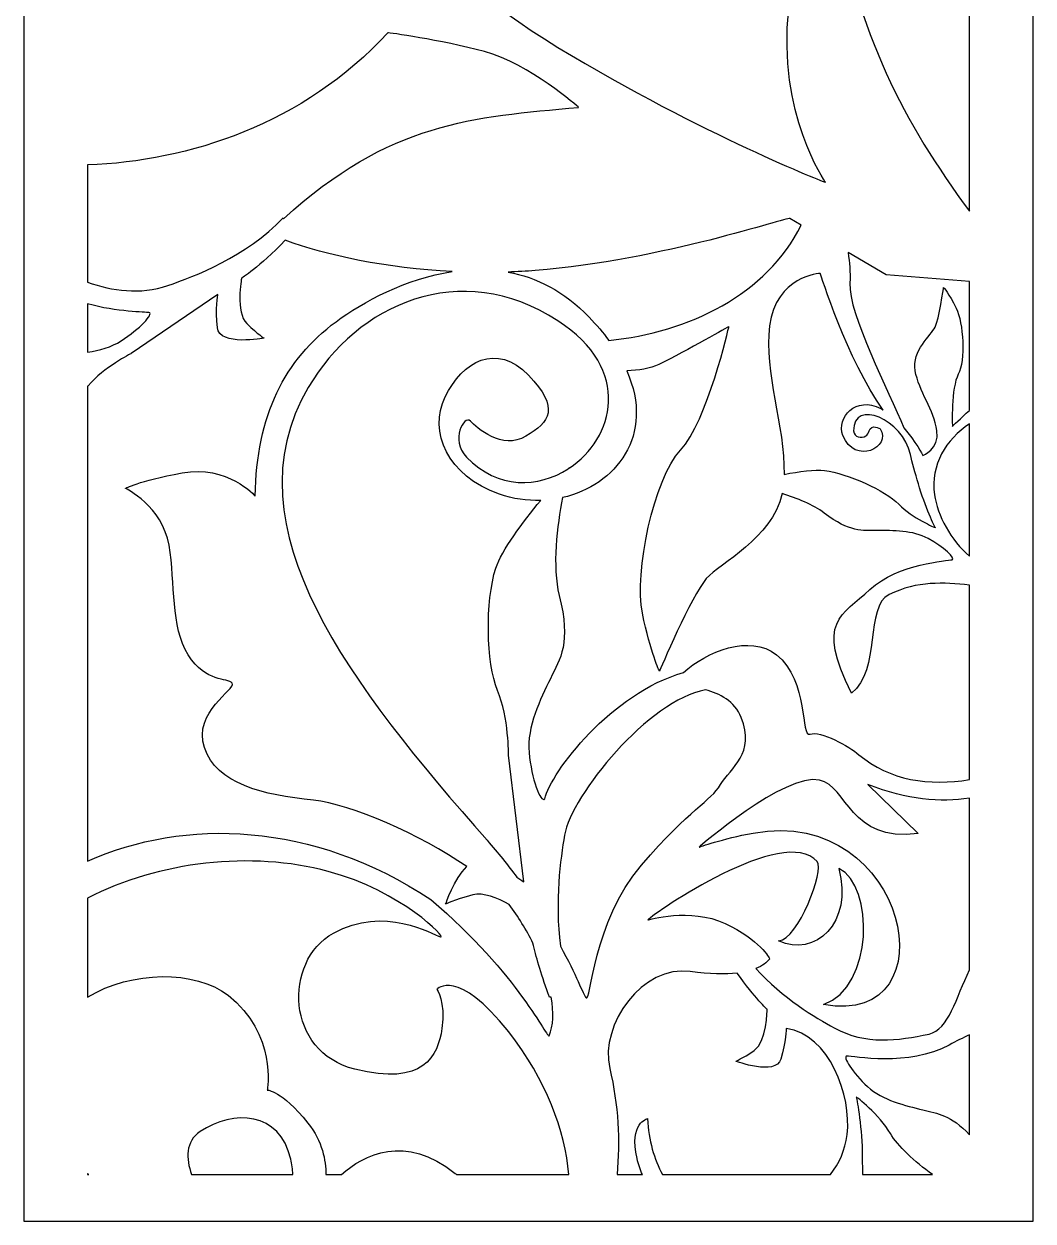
# Model space of a CAD drawing. Header units: centimetres. Extents: x -27 to -21.6, y -9 to 9.
# Drawn here: x -27 to -21.63, y -9 to -2.63 of the extents above; entities that cross this region are included whole.
import ezdxf

# ---------------------------------------------------------------- set-up
doc = ezdxf.new("R2010")
doc.units = ezdxf.units.CM
doc.header["$MEASUREMENT"] = 0
doc.layers.add('layer 1', color=7, linetype='Continuous')

msp = doc.modelspace()

# ---------------------------------------------------------------- linework, layer by layer
at = {"layer": 'layer 1', "color": 250}
for points, knots in [([(-26.99914, 9.00077), (-26.99914, 9.00077), (-21.63093, 9.00077), (-21.63093, 9.00077), (-21.63093, 9.00077), (-21.63093, 9.00077), (-21.63093, -9.00021), (-21.63093, -9.00021), (-21.63093, -9.00021), (-21.63093, -9.00021), (-26.99914, -9.00021), (-26.99914, -9.00021), (-26.99914, -9.00021), (-26.99914, -9.00021), (-26.99914, 9.00077), (-26.99914, 9.00077)], [0, 0, 0, 0, 0.2, 0.2, 0.2, 0.2, 0.4, 0.4, 0.4, 0.4, 0.6, 0.6, 0.6, 0.6, 1, 1, 1, 1]), ([(-21.9693, 0.52583), (-21.9693, 0.52583), (-21.9693, -0.89226), (-21.9693, -0.89226), (-21.9693, -0.89226), (-22.12543, -1.18133), (-22.35831, -1.33852), (-22.58241, -1.40549), (-22.58241, -1.40549), (-23.12233, -1.56679), (-23.74685, -1.17546), (-23.7431, -0.71056), (-23.7431, -0.71056), (-23.7406, -0.39948), (-23.45438, -0.3293), (-23.21609, -0.42569), (-23.21609, -0.42569), (-22.9778, -0.52208), (-23.17971, -0.93587), (-23.17971, -0.93587), (-23.17971, -0.93587), (-22.55781, -0.92422), (-22.11181, -0.23757), (-22.3338, 0.23673), (-22.3338, 0.23673), (-22.5558, 0.71104), (-23.3244, 0.68906), (-23.5778, 0.389), (-23.5778, 0.389), (-23.8312, 0.08893), (-23.69148, -0.25146), (-23.69148, -0.25146), (-23.69148, -0.25146), (-23.69148, -0.25146), (-23.77903, -0.26507), (-23.89979, -0.50782), (-23.89979, -0.50782), (-24.02054, -0.75058), (-23.89965, -0.9698), (-23.89965, -0.9698), (-23.89965, -0.9698), (-23.89965, -0.9698), (-24.359, -0.52851), (-24.74842, -1.00581), (-24.74842, -1.00581), (-25.13781, -1.4831), (-24.98, -1.9908), (-24.61817, -2.23263), (-24.61817, -2.23263), (-24.25635, -2.47448), (-23.76037, -2.28029), (-23.76037, -2.28029), (-23.76037, -2.28029), (-23.76037, -2.28029), (-24.14247, -2.0096), (-24.09276, -1.57811), (-24.09276, -1.57811), (-24.04306, -1.14662), (-23.88036, -1.15566), (-23.88036, -1.15566), (-23.88036, -1.15566), (-23.48631, -1.70984), (-22.51456, -1.88249), (-21.9693, -1.24001), (-21.9693, -1.24001), (-21.9693, -1.24001), (-21.9693, -3.62819), (-21.9693, -3.62819), (-21.9693, -3.62819), (-22.32183, -3.15017), (-22.55488, -2.71034), (-22.69501, -1.94452), (-22.69501, -1.94452), (-22.69501, -1.94452), (-22.86689, -1.99469), (-22.92992, -2.55152), (-22.92992, -2.55152), (-22.99296, -3.10835), (-22.73565, -3.47449), (-22.73565, -3.47449), (-22.73565, -3.47449), (-22.73565, -3.47449), (-23.37484, -3.23048), (-24.15866, -2.75692), (-24.15866, -2.75692), (-24.94246, -2.28335), (-25.24472, -1.72702), (-25.37893, -1.43061), (-25.37893, -1.43061), (-25.49482, -1.1747), (-25.5051, -0.78798), (-25.35835, -0.38415), (-25.35835, -0.38415), (-25.3487, -0.36448), (-25.34082, -0.34416), (-25.33504, -0.32309), (-25.33504, -0.32309), (-25.31747, -0.27934), (-25.29803, -0.23547), (-25.27668, -0.19159), (-25.27668, -0.19159), (-25.04761, 0.27912), (-24.88738, 0.16463), (-24.88738, 0.16463), (-24.88738, 0.16463), (-24.88738, 0.16463), (-24.92613, 0.07789), (-24.86462, -0.08668), (-24.86462, -0.08668), (-24.80311, -0.25123), (-24.67231, -0.42521), (-24.26597, -0.23107), (-24.26597, -0.23107), (-23.85962, -0.03693), (-23.96467, 0.53013), (-24.31987, 0.64433), (-24.31987, 0.64433), (-24.67506, 0.75853), (-24.93623, 0.51187), (-24.98114, 0.48658), (-24.98114, 0.48658), (-25.02604, 0.46128), (-24.80316, 0.82122), (-24.37158, 1.03617), (-24.37158, 1.03617), (-23.72994, 1.35576), (-22.80908, 1.32055), (-22.27453, 0.89133), (-22.27453, 0.89133), (-22.15194, 0.79289), (-22.0485, 0.66856), (-21.9693, 0.52583)], [0, 0, 0, 0, 0.0294118, 0.0294118, 0.0294118, 0.0294118, 0.0588235, 0.0588235, 0.0588235, 0.0588235, 0.0882353, 0.0882353, 0.0882353, 0.0882353, 0.1176471, 0.1176471, 0.1176471, 0.1176471, 0.1470588, 0.1470588, 0.1470588, 0.1470588, 0.1764706, 0.1764706, 0.1764706, 0.1764706, 0.2058824, 0.2058824, 0.2058824, 0.2058824, 0.2352941, 0.2352941, 0.2352941, 0.2352941, 0.2647059, 0.2647059, 0.2647059, 0.2647059, 0.2941176, 0.2941176, 0.2941176, 0.2941176, 0.3235294, 0.3235294, 0.3235294, 0.3235294, 0.3529412, 0.3529412, 0.3529412, 0.3529412, 0.3823529, 0.3823529, 0.3823529, 0.3823529, 0.4117647, 0.4117647, 0.4117647, 0.4117647, 0.4411765, 0.4411765, 0.4411765, 0.4411765, 0.4705882, 0.4705882, 0.4705882, 0.4705882, 0.5, 0.5, 0.5, 0.5, 0.5294118, 0.5294118, 0.5294118, 0.5294118, 0.5588235, 0.5588235, 0.5588235, 0.5588235, 0.5882353, 0.5882353, 0.5882353, 0.5882353, 0.6176471, 0.6176471, 0.6176471, 0.6176471, 0.6470588, 0.6470588, 0.6470588, 0.6470588, 0.6764706, 0.6764706, 0.6764706, 0.6764706, 0.7058824, 0.7058824, 0.7058824, 0.7058824, 0.7352941, 0.7352941, 0.7352941, 0.7352941, 0.7647059, 0.7647059, 0.7647059, 0.7647059, 0.7941176, 0.7941176, 0.7941176, 0.7941176, 0.8235294, 0.8235294, 0.8235294, 0.8235294, 0.8529412, 0.8529412, 0.8529412, 0.8529412, 0.8823529, 0.8823529, 0.8823529, 0.8823529, 0.9117647, 0.9117647, 0.9117647, 0.9117647, 0.9411765, 0.9411765, 0.9411765, 0.9411765, 1, 1, 1, 1]), ([(-26.66076, -4.00613), (-26.66076, -4.00613), (-26.66076, -3.38247), (-26.66076, -3.38247), (-26.66076, -3.38247), (-26.12196, -3.36266), (-25.5133, -3.16764), (-25.06283, -2.67902), (-25.06283, -2.67902), (-25.06283, -2.67902), (-24.78359, -2.71601), (-24.54833, -2.77918), (-24.54833, -2.77918), (-24.31307, -2.84235), (-24.04843, -3.07642), (-24.04843, -3.07642), (-24.04843, -3.07642), (-24.61254, -3.12659), (-25.05442, -3.15445), (-25.61825, -3.66845), (-25.61825, -3.66845), (-25.61825, -3.66845), (-25.62102, -3.66375), (-25.62102, -3.66375), (-25.62102, -3.66375), (-25.81297, -3.86981), (-26.0959, -3.97712), (-26.2328, -4.02335), (-26.2328, -4.02335), (-26.38534, -4.07484), (-26.52659, -4.05147), (-26.66076, -4.00613)], [0, 0, 0, 0, 0.1111111, 0.1111111, 0.1111111, 0.1111111, 0.2222222, 0.2222222, 0.2222222, 0.2222222, 0.3333333, 0.3333333, 0.3333333, 0.3333333, 0.4444444, 0.4444444, 0.4444444, 0.4444444, 0.5555556, 0.5555556, 0.5555556, 0.5555556, 0.6666667, 0.6666667, 0.6666667, 0.6666667, 0.7777778, 0.7777778, 0.7777778, 0.7777778, 1, 1, 1, 1]), ([(-23.88782, -4.3154), (-23.91762, -4.27493), (-23.95229, -4.23375), (-23.99247, -4.19194), (-23.99247, -4.19194), (-24.12616, -4.05284), (-24.27416, -3.98008), (-24.42363, -3.95206), (-24.42363, -3.95206), (-24.37543, -3.95042), (-24.32717, -3.94775), (-24.27905, -3.94388), (-24.27905, -3.94388), (-23.59436, -3.88886), (-22.9404, -3.65849), (-22.92471, -3.66764), (-22.92471, -3.66764), (-22.92471, -3.66764), (-22.86451, -3.70277), (-22.86451, -3.70277), (-22.86451, -3.70277), (-23.04553, -4.06992), (-23.46325, -4.27443), (-23.88782, -4.3154)], [0, 0, 0, 0, 0.1428571, 0.1428571, 0.1428571, 0.1428571, 0.2857143, 0.2857143, 0.2857143, 0.2857143, 0.4285714, 0.4285714, 0.4285714, 0.4285714, 0.5714286, 0.5714286, 0.5714286, 0.5714286, 0.7142857, 0.7142857, 0.7142857, 0.7142857, 1, 1, 1, 1]), ([(-26.66076, -7.08631), (-26.66076, -7.08631), (-26.66076, -4.55945), (-26.66076, -4.55945), (-26.66076, -4.55945), (-26.66076, -4.55945), (-26.65828, -4.55663), (-26.65828, -4.55663), (-26.65828, -4.55663), (-26.57511, -4.45977), (-26.42906, -4.38562), (-26.42906, -4.38562), (-26.42906, -4.38562), (-26.42906, -4.38562), (-25.96802, -4.07227), (-25.96802, -4.07227), (-25.96802, -4.07227), (-25.96802, -4.07227), (-25.98072, -4.14721), (-25.9702, -4.24801), (-25.9702, -4.24801), (-25.95969, -4.34882), (-25.7218, -4.30346), (-25.7218, -4.30346), (-25.7218, -4.30346), (-25.7218, -4.30346), (-25.75233, -4.2848), (-25.8134, -4.22603), (-25.8134, -4.22603), (-25.87445, -4.16724), (-25.84171, -3.9853), (-25.84171, -3.9853), (-25.84171, -3.9853), (-25.84171, -3.9853), (-25.74947, -3.92814), (-25.60901, -3.78333), (-25.60901, -3.78333), (-25.39185, -3.86438), (-25.06908, -3.93128), (-24.72053, -3.94924), (-24.72053, -3.94924), (-24.96762, -3.98645), (-25.19452, -4.11066), (-25.33889, -4.21651), (-25.33889, -4.21651), (-25.61047, -4.41562), (-25.76374, -4.71677), (-25.76852, -5.1438), (-25.76852, -5.1438), (-25.76852, -5.1438), (-25.9189, -4.97546), (-26.15732, -5.02012), (-26.15732, -5.02012), (-26.39574, -5.06479), (-26.45876, -5.10277), (-26.45876, -5.10277), (-26.45876, -5.10277), (-26.45876, -5.10277), (-26.26245, -5.19869), (-26.2271, -5.40556), (-26.2271, -5.40556), (-26.19175, -5.61243), (-26.22101, -5.83611), (-26.12521, -5.98837), (-26.12521, -5.98837), (-26.0294, -6.14065), (-25.91535, -6.10669), (-25.8918, -6.13946), (-25.8918, -6.13946), (-25.86825, -6.17224), (-26.10192, -6.28981), (-26.03885, -6.4818), (-26.03885, -6.4818), (-25.9758, -6.6738), (-25.72955, -6.73411), (-25.45836, -6.7617), (-25.45836, -6.7617), (-25.2595, -6.78193), (-24.89094, -6.94505), (-24.64247, -7.11489), (-24.64247, -7.11489), (-24.7111, -7.17952), (-24.75582, -7.31439), (-24.75582, -7.31439), (-24.75582, -7.31439), (-24.75582, -7.31439), (-24.71581, -7.29364), (-24.61107, -7.26515), (-24.61107, -7.26515), (-24.55668, -7.25037), (-24.47938, -7.28226), (-24.41761, -7.31634), (-24.41761, -7.31634), (-24.36939, -7.38062), (-24.32661, -7.45087), (-24.29132, -7.52221), (-24.29132, -7.52221), (-24.27554, -7.58958), (-24.25016, -7.68), (-24.20962, -7.79092), (-24.20962, -7.79092), (-24.20738, -7.79706), (-24.20511, -7.80308), (-24.20282, -7.80906), (-24.20282, -7.80906), (-24.20282, -7.80906), (-24.19379, -7.80898), (-24.19379, -7.80898), (-24.19379, -7.80898), (-24.18032, -7.88966), (-24.18269, -7.96164), (-24.20493, -8.01547), (-24.20493, -8.01547), (-24.21351, -8.03622), (-24.36499, -7.68934), (-24.83423, -7.29033), (-24.83423, -7.29033), (-25.46274, -6.87317), (-26.14697, -6.85433), (-26.66076, -7.08631)], [0, 0, 0, 0, 0.0322581, 0.0322581, 0.0322581, 0.0322581, 0.0645161, 0.0645161, 0.0645161, 0.0645161, 0.0967742, 0.0967742, 0.0967742, 0.0967742, 0.1290323, 0.1290323, 0.1290323, 0.1290323, 0.1612903, 0.1612903, 0.1612903, 0.1612903, 0.1935484, 0.1935484, 0.1935484, 0.1935484, 0.2258065, 0.2258065, 0.2258065, 0.2258065, 0.2580645, 0.2580645, 0.2580645, 0.2580645, 0.2903226, 0.2903226, 0.2903226, 0.2903226, 0.3225806, 0.3225806, 0.3225806, 0.3225806, 0.3548387, 0.3548387, 0.3548387, 0.3548387, 0.3870968, 0.3870968, 0.3870968, 0.3870968, 0.4193548, 0.4193548, 0.4193548, 0.4193548, 0.4516129, 0.4516129, 0.4516129, 0.4516129, 0.483871, 0.483871, 0.483871, 0.483871, 0.516129, 0.516129, 0.516129, 0.516129, 0.5483871, 0.5483871, 0.5483871, 0.5483871, 0.5806452, 0.5806452, 0.5806452, 0.5806452, 0.6129032, 0.6129032, 0.6129032, 0.6129032, 0.6451613, 0.6451613, 0.6451613, 0.6451613, 0.6774194, 0.6774194, 0.6774194, 0.6774194, 0.7096774, 0.7096774, 0.7096774, 0.7096774, 0.7419355, 0.7419355, 0.7419355, 0.7419355, 0.7741935, 0.7741935, 0.7741935, 0.7741935, 0.8064516, 0.8064516, 0.8064516, 0.8064516, 0.8387097, 0.8387097, 0.8387097, 0.8387097, 0.8709677, 0.8709677, 0.8709677, 0.8709677, 0.9032258, 0.9032258, 0.9032258, 0.9032258, 0.9354839, 0.9354839, 0.9354839, 0.9354839, 1, 1, 1, 1]), ([(-24.3774, -7.17103), (-24.42453, -7.10734), (-24.47705, -7.04156), (-24.53557, -6.97493), (-24.53557, -6.97493), (-25.24976, -6.16177), (-25.9254, -5.31259), (-25.48654, -4.56576), (-25.48654, -4.56576), (-25.22758, -4.12507), (-24.67974, -3.874), (-24.15945, -4.21089), (-24.15945, -4.21089), (-23.75736, -4.47125), (-23.86052, -4.83787), (-24.09826, -4.99524), (-24.09826, -4.99524), (-24.09826, -4.99524), (-24.09744, -4.99227), (-24.09744, -4.99227), (-24.09744, -4.99227), (-24.09744, -4.99227), (-24.09946, -4.99441), (-24.10316, -4.99844), (-24.10316, -4.99844), (-24.26165, -5.10066), (-24.47791, -5.11041), (-24.64478, -4.93604), (-24.64478, -4.93604), (-24.73332, -4.84353), (-24.6574, -4.71095), (-24.62435, -4.74519), (-24.62435, -4.74519), (-24.5913, -4.77942), (-24.45592, -4.90122), (-24.3289, -4.8254), (-24.3289, -4.8254), (-24.20187, -4.74959), (-24.14634, -4.67805), (-24.31529, -4.50075), (-24.31529, -4.50075), (-24.48423, -4.32342), (-24.66781, -4.42822), (-24.75812, -4.61581), (-24.75812, -4.61581), (-24.84844, -4.80342), (-24.7458, -5.03598), (-24.46999, -5.13324), (-24.46999, -5.13324), (-24.39753, -5.1588), (-24.32272, -5.16937), (-24.24985, -5.16699), (-24.24985, -5.16699), (-24.34608, -5.28342), (-24.45786, -5.43196), (-24.48866, -5.52709), (-24.48866, -5.52709), (-24.54565, -5.70309), (-24.54096, -6.03153), (-24.47979, -6.1776), (-24.47979, -6.1776), (-24.41861, -6.32366), (-24.42171, -6.52195), (-24.42171, -6.52195), (-24.42171, -6.52195), (-24.42171, -6.52195), (-24.34012, -7.19602), (-24.34012, -7.19602), (-24.34012, -7.19602), (-24.34012, -7.19602), (-24.35337, -7.18613), (-24.3774, -7.17103)], [0, 0, 0, 0, 0.0526316, 0.0526316, 0.0526316, 0.0526316, 0.1052632, 0.1052632, 0.1052632, 0.1052632, 0.1578947, 0.1578947, 0.1578947, 0.1578947, 0.2105263, 0.2105263, 0.2105263, 0.2105263, 0.2631579, 0.2631579, 0.2631579, 0.2631579, 0.3157895, 0.3157895, 0.3157895, 0.3157895, 0.3684211, 0.3684211, 0.3684211, 0.3684211, 0.4210526, 0.4210526, 0.4210526, 0.4210526, 0.4736842, 0.4736842, 0.4736842, 0.4736842, 0.5263158, 0.5263158, 0.5263158, 0.5263158, 0.5789474, 0.5789474, 0.5789474, 0.5789474, 0.6315789, 0.6315789, 0.6315789, 0.6315789, 0.6842105, 0.6842105, 0.6842105, 0.6842105, 0.7368421, 0.7368421, 0.7368421, 0.7368421, 0.7894737, 0.7894737, 0.7894737, 0.7894737, 0.8421053, 0.8421053, 0.8421053, 0.8421053, 0.8947368, 0.8947368, 0.8947368, 0.8947368, 1, 1, 1, 1]), ([(-21.9693, -4.003), (-21.9693, -4.003), (-21.9693, -4.68812), (-21.9693, -4.68812), (-21.9693, -4.68812), (-22.01368, -4.72789), (-22.05991, -4.77296), (-22.05991, -4.77296), (-22.05991, -4.77296), (-22.05991, -4.77296), (-22.06797, -4.567), (-22.02857, -4.49556), (-22.02857, -4.49556), (-21.98916, -4.42414), (-22.00143, -4.2217), (-22.04015, -4.14364), (-22.04015, -4.14364), (-22.07888, -4.06559), (-22.10666, -4.03365), (-22.10666, -4.03365), (-22.10666, -4.03365), (-22.10666, -4.03365), (-22.13077, -4.20391), (-22.15185, -4.24611), (-22.15185, -4.24611), (-22.17292, -4.2883), (-22.27656, -4.36908), (-22.25799, -4.47685), (-22.25799, -4.47685), (-22.23942, -4.58462), (-22.15689, -4.68927), (-22.1425, -4.79423), (-22.1425, -4.79423), (-22.12809, -4.89919), (-22.21749, -4.92714), (-22.21749, -4.92714), (-22.21749, -4.92714), (-22.21749, -4.92714), (-22.25612, -4.85194), (-22.31921, -4.78001), (-22.31921, -4.78001), (-22.39554, -4.58891), (-22.61432, -4.17456), (-22.60549, -4.01079), (-22.60549, -4.01079), (-22.60217, -3.9493), (-22.60808, -3.90246), (-22.6145, -3.84868), (-22.6145, -3.84868), (-22.6145, -3.84868), (-22.41168, -3.96704), (-22.41168, -3.96704), (-22.41168, -3.96704), (-22.41168, -3.96704), (-21.9693, -4.003), (-21.9693, -4.003)], [0, 0, 0, 0, 0.0666667, 0.0666667, 0.0666667, 0.0666667, 0.1333333, 0.1333333, 0.1333333, 0.1333333, 0.2, 0.2, 0.2, 0.2, 0.2666667, 0.2666667, 0.2666667, 0.2666667, 0.3333333, 0.3333333, 0.3333333, 0.3333333, 0.4, 0.4, 0.4, 0.4, 0.4666667, 0.4666667, 0.4666667, 0.4666667, 0.5333333, 0.5333333, 0.5333333, 0.5333333, 0.6, 0.6, 0.6, 0.6, 0.6666667, 0.6666667, 0.6666667, 0.6666667, 0.7333333, 0.7333333, 0.7333333, 0.7333333, 0.8, 0.8, 0.8, 0.8, 0.8666667, 0.8666667, 0.8666667, 0.8666667, 1, 1, 1, 1]), ([(-22.4279, -4.6859), (-22.43242, -4.6832), (-22.43698, -4.68063), (-22.44161, -4.67819), (-22.44161, -4.67819), (-22.57366, -4.60854), (-22.67847, -4.72627), (-22.64235, -4.82105), (-22.64235, -4.82105), (-22.58144, -4.98093), (-22.37822, -4.88474), (-22.44441, -4.78596), (-22.44441, -4.78596), (-22.44441, -4.78596), (-22.49173, -4.75741), (-22.50306, -4.79711), (-22.50306, -4.79711), (-22.5066, -4.80951), (-22.5134, -4.81804), (-22.52104, -4.82378), (-22.52104, -4.82378), (-22.54146, -4.83914), (-22.58493, -4.83043), (-22.58536, -4.79726), (-22.58536, -4.79726), (-22.58759, -4.6216), (-22.32231, -4.73762), (-22.28334, -4.92191), (-22.28334, -4.92191), (-22.27396, -4.96635), (-22.2574, -5.02032), (-22.2411, -5.07839), (-22.2411, -5.07839), (-22.20744, -5.19833), (-22.1509, -5.31236), (-22.1509, -5.31236), (-22.1509, -5.31236), (-22.1509, -5.31236), (-22.27274, -5.26069), (-22.34539, -5.18735), (-22.34539, -5.18735), (-22.41805, -5.114), (-22.61722, -5.02296), (-22.73996, -5.00727), (-22.73996, -5.00727), (-22.79136, -5.00069), (-22.87543, -5.01248), (-22.95578, -5.02845), (-22.95578, -5.02845), (-22.95027, -4.76864), (-23.06445, -4.48622), (-23.0331, -4.2386), (-23.0331, -4.2386), (-22.99953, -3.97371), (-22.76288, -3.95874), (-22.76288, -3.95874), (-22.76288, -3.95874), (-22.76288, -3.95874), (-22.61966, -4.41947), (-22.4279, -4.6859)], [0, 0, 0, 0, 0.0625, 0.0625, 0.0625, 0.0625, 0.125, 0.125, 0.125, 0.125, 0.1875, 0.1875, 0.1875, 0.1875, 0.25, 0.25, 0.25, 0.25, 0.3125, 0.3125, 0.3125, 0.3125, 0.375, 0.375, 0.375, 0.375, 0.4375, 0.4375, 0.4375, 0.4375, 0.5, 0.5, 0.5, 0.5, 0.5625, 0.5625, 0.5625, 0.5625, 0.625, 0.625, 0.625, 0.625, 0.6875, 0.6875, 0.6875, 0.6875, 0.75, 0.75, 0.75, 0.75, 0.8125, 0.8125, 0.8125, 0.8125, 0.875, 0.875, 0.875, 0.875, 1, 1, 1, 1]), ([(-26.66076, -4.37868), (-26.66076, -4.37868), (-26.66076, -4.12078), (-26.66076, -4.12078), (-26.66076, -4.12078), (-26.50347, -4.1659), (-26.35258, -4.16412), (-26.33399, -4.16763), (-26.33399, -4.16763), (-26.30593, -4.17292), (-26.38516, -4.25598), (-26.48122, -4.31775), (-26.48122, -4.31775), (-26.53342, -4.35131), (-26.59738, -4.36869), (-26.66076, -4.37868)], [0, 0, 0, 0, 0.2, 0.2, 0.2, 0.2, 0.4, 0.4, 0.4, 0.4, 0.6, 0.6, 0.6, 0.6, 1, 1, 1, 1]), ([(-21.9693, -5.61743), (-21.9693, -5.61743), (-21.9693, -6.65216), (-21.9693, -6.65216), (-21.9693, -6.65216), (-22.18131, -6.68675), (-22.39561, -6.65761), (-22.55716, -6.51933), (-22.55716, -6.51933), (-22.60745, -6.47629), (-22.7645, -6.38873), (-22.81728, -6.41047), (-22.81728, -6.41047), (-22.87006, -6.43221), (-22.82213, -6.12698), (-22.99649, -5.98781), (-22.99649, -5.98781), (-23.1372, -5.87548), (-23.36847, -5.97214), (-23.491, -6.08266), (-23.491, -6.08266), (-23.87165, -6.18911), (-24.19655, -6.61302), (-24.22813, -6.75394), (-24.22813, -6.75394), (-24.25124, -6.7802), (-24.29893, -6.64664), (-24.31187, -6.50836), (-24.31187, -6.50836), (-24.32479, -6.37005), (-24.25056, -6.22315), (-24.19848, -6.11531), (-24.19848, -6.11531), (-24.1464, -6.00745), (-24.08727, -5.92638), (-24.15156, -5.6726), (-24.15156, -5.6726), (-24.19072, -5.518), (-24.16211, -5.29926), (-24.13375, -5.15192), (-24.13375, -5.15192), (-23.85125, -5.0868), (-23.64017, -4.82171), (-23.79235, -4.47733), (-23.79235, -4.47733), (-23.72939, -4.47518), (-23.6679, -4.46581), (-23.62158, -4.44327), (-23.62158, -4.44327), (-23.47035, -4.3696), (-23.2487, -4.2413), (-23.2487, -4.2413), (-23.2487, -4.2413), (-23.2487, -4.2413), (-23.36384, -4.74913), (-23.50684, -4.90007), (-23.50684, -4.90007), (-23.64981, -5.05102), (-23.75236, -5.55272), (-23.70889, -5.76644), (-23.70889, -5.76644), (-23.66543, -5.98016), (-23.61848, -6.07475), (-23.61848, -6.07475), (-23.61848, -6.07475), (-23.61848, -6.07475), (-23.44812, -5.6733), (-23.36904, -5.58283), (-23.36904, -5.58283), (-23.29469, -5.49783), (-23.02007, -5.37301), (-22.96631, -5.13069), (-22.96631, -5.13069), (-22.88643, -5.15549), (-22.80027, -5.18974), (-22.74193, -5.23387), (-22.74193, -5.23387), (-22.60437, -5.33794), (-22.53899, -5.3269), (-22.45914, -5.32698), (-22.45914, -5.32698), (-22.37932, -5.32706), (-22.26969, -5.32534), (-22.18878, -5.36977), (-22.18878, -5.36977), (-22.10787, -5.4142), (-22.0392, -5.47668), (-22.06145, -5.48246), (-22.06145, -5.48246), (-22.0837, -5.48824), (-22.349, -5.50065), (-22.49856, -5.64067), (-22.49856, -5.64067), (-22.64811, -5.78069), (-22.78783, -5.80897), (-22.59732, -6.19262), (-22.59732, -6.19262), (-22.43962, -6.07002), (-22.52611, -5.73107), (-22.39718, -5.66787), (-22.39718, -5.66787), (-22.24334, -5.59248), (-22.10762, -5.60381), (-21.9693, -5.61743)], [0, 0, 0, 0, 0.037037, 0.037037, 0.037037, 0.037037, 0.0740741, 0.0740741, 0.0740741, 0.0740741, 0.1111111, 0.1111111, 0.1111111, 0.1111111, 0.1481481, 0.1481481, 0.1481481, 0.1481481, 0.1851852, 0.1851852, 0.1851852, 0.1851852, 0.2222222, 0.2222222, 0.2222222, 0.2222222, 0.2592593, 0.2592593, 0.2592593, 0.2592593, 0.2962963, 0.2962963, 0.2962963, 0.2962963, 0.3333333, 0.3333333, 0.3333333, 0.3333333, 0.3703704, 0.3703704, 0.3703704, 0.3703704, 0.4074074, 0.4074074, 0.4074074, 0.4074074, 0.4444444, 0.4444444, 0.4444444, 0.4444444, 0.4814815, 0.4814815, 0.4814815, 0.4814815, 0.5185185, 0.5185185, 0.5185185, 0.5185185, 0.5555556, 0.5555556, 0.5555556, 0.5555556, 0.5925926, 0.5925926, 0.5925926, 0.5925926, 0.6296296, 0.6296296, 0.6296296, 0.6296296, 0.6666667, 0.6666667, 0.6666667, 0.6666667, 0.7037037, 0.7037037, 0.7037037, 0.7037037, 0.7407407, 0.7407407, 0.7407407, 0.7407407, 0.7777778, 0.7777778, 0.7777778, 0.7777778, 0.8148148, 0.8148148, 0.8148148, 0.8148148, 0.8518519, 0.8518519, 0.8518519, 0.8518519, 0.8888889, 0.8888889, 0.8888889, 0.8888889, 0.9259259, 0.9259259, 0.9259259, 0.9259259, 1, 1, 1, 1]), ([(-21.9693, -4.75877), (-21.9693, -4.75877), (-21.9693, -5.46356), (-21.9693, -5.46356), (-21.9693, -5.46356), (-22.06818, -5.38047), (-22.1397, -5.24516), (-22.15513, -5.13627), (-22.15513, -5.13627), (-22.17788, -4.97587), (-22.0937, -4.84452), (-21.9693, -4.75877)], [0, 0, 0, 0, 0.25, 0.25, 0.25, 0.25, 0.5, 0.5, 0.5, 0.5, 1, 1, 1, 1]), ([(-23.37372, -6.17501), (-23.29742, -6.19397), (-23.21856, -6.23493), (-23.18355, -6.32116), (-23.18355, -6.32116), (-23.10546, -6.51343), (-23.24044, -6.58861), (-23.29358, -6.67862), (-23.29358, -6.67862), (-23.34671, -6.76863), (-23.45303, -6.80135), (-23.71381, -7.10715), (-23.71381, -7.10715), (-23.9746, -7.41296), (-23.98277, -7.84465), (-24.00895, -7.81249), (-24.00895, -7.81249), (-24.02209, -7.79635), (-24.06199, -7.69104), (-24.14495, -7.5372), (-24.14495, -7.5372), (-24.17603, -7.29797), (-24.14483, -7.07255), (-24.12322, -6.94768), (-24.12322, -6.94768), (-24.08626, -6.73422), (-23.67396, -6.22706), (-23.37372, -6.17501)], [0, 0, 0, 0, 0.125, 0.125, 0.125, 0.125, 0.25, 0.25, 0.25, 0.25, 0.375, 0.375, 0.375, 0.375, 0.5, 0.5, 0.5, 0.5, 0.625, 0.625, 0.625, 0.625, 0.75, 0.75, 0.75, 0.75, 1, 1, 1, 1]), ([(-21.9693, -6.75113), (-21.9693, -6.75113), (-21.9693, -7.66377), (-21.9693, -7.66377), (-21.9693, -7.66377), (-22.03954, -7.8109), (-22.07991, -7.98254), (-22.18446, -8.00529), (-22.18446, -8.00529), (-22.34983, -8.04126), (-22.52183, -8.06392), (-22.68941, -7.97239), (-22.68941, -7.97239), (-22.78605, -7.91961), (-22.96517, -7.81379), (-23.10485, -7.65666), (-23.10485, -7.65666), (-23.0708, -7.64269), (-23.047, -7.62468), (-23.03157, -7.6048), (-23.03157, -7.6048), (-23.03157, -7.6048), (-23.08459, -7.50335), (-23.26971, -7.41703), (-23.26971, -7.41703), (-23.45482, -7.33069), (-23.67955, -7.39869), (-23.67955, -7.39869), (-23.67955, -7.39869), (-23.64725, -7.36091), (-22.95678, -6.88708), (-22.77916, -7.08789), (-22.77916, -7.08789), (-22.7391, -7.13318), (-22.88102, -7.50187), (-22.98439, -7.50953), (-22.98439, -7.50953), (-22.79377, -7.60005), (-22.58526, -7.41431), (-22.66427, -7.12448), (-22.66427, -7.12448), (-22.47662, -7.2175), (-22.47672, -7.75424), (-22.74499, -7.84871), (-22.74499, -7.84871), (-22.05583, -7.97438), (-22.2945, -6.78508), (-23.12, -6.93639), (-23.12, -6.93639), (-23.28424, -6.9665), (-23.40717, -7.01102), (-23.40717, -7.01102), (-23.40717, -7.01102), (-23.40717, -7.01102), (-22.95145, -6.61459), (-22.76694, -6.65418), (-22.76694, -6.65418), (-22.61638, -6.68648), (-22.6088, -6.98865), (-22.24195, -6.93836), (-22.24195, -6.93836), (-22.24195, -6.93836), (-22.50989, -6.67842), (-22.50989, -6.67842), (-22.50989, -6.67842), (-22.29871, -6.76071), (-22.12358, -6.77357), (-21.9693, -6.75113)], [0, 0, 0, 0, 0.0555556, 0.0555556, 0.0555556, 0.0555556, 0.1111111, 0.1111111, 0.1111111, 0.1111111, 0.1666667, 0.1666667, 0.1666667, 0.1666667, 0.2222222, 0.2222222, 0.2222222, 0.2222222, 0.2777778, 0.2777778, 0.2777778, 0.2777778, 0.3333333, 0.3333333, 0.3333333, 0.3333333, 0.3888889, 0.3888889, 0.3888889, 0.3888889, 0.4444444, 0.4444444, 0.4444444, 0.4444444, 0.5, 0.5, 0.5, 0.5, 0.5555556, 0.5555556, 0.5555556, 0.5555556, 0.6111111, 0.6111111, 0.6111111, 0.6111111, 0.6666667, 0.6666667, 0.6666667, 0.6666667, 0.7222222, 0.7222222, 0.7222222, 0.7222222, 0.7777778, 0.7777778, 0.7777778, 0.7777778, 0.8333333, 0.8333333, 0.8333333, 0.8333333, 0.8888889, 0.8888889, 0.8888889, 0.8888889, 1, 1, 1, 1]), ([(-24.10047, -8.7526), (-24.10047, -8.7526), (-24.69774, -8.7526), (-24.69774, -8.7526), (-24.69774, -8.7526), (-24.70015, -8.75062), (-24.7025, -8.74862), (-24.70495, -8.74665), (-24.70495, -8.74665), (-24.97183, -8.53144), (-25.1914, -8.64828), (-25.30985, -8.7526), (-25.30985, -8.7526), (-25.30985, -8.7526), (-25.39285, -8.7526), (-25.39285, -8.7526), (-25.39285, -8.7526), (-25.3931, -8.67874), (-25.41102, -8.57597), (-25.48825, -8.47918), (-25.48825, -8.47918), (-25.63072, -8.30066), (-25.70473, -8.30392), (-25.70473, -8.30392), (-25.70473, -8.30392), (-25.70473, -8.30392), (-25.65196, -8.00281), (-25.91315, -7.79925), (-25.91315, -7.79925), (-26.08718, -7.66362), (-26.42576, -7.6665), (-26.66076, -7.8089), (-26.66076, -7.8089), (-26.66076, -7.8089), (-26.66076, -7.2826), (-26.66076, -7.2826), (-26.66076, -7.2826), (-26.28075, -7.08695), (-25.79042, -7.03043), (-25.38123, -7.13991), (-25.38123, -7.13991), (-24.98978, -7.24462), (-24.74271, -7.50213), (-24.78397, -7.48884), (-24.78397, -7.48884), (-24.82524, -7.47556), (-25.08314, -7.31691), (-25.35281, -7.46861), (-25.35281, -7.46861), (-25.62248, -7.62031), (-25.60602, -8.10097), (-25.23894, -8.19284), (-25.23894, -8.19284), (-24.87187, -8.2847), (-24.79636, -8.12104), (-24.77578, -7.97644), (-24.77578, -7.97644), (-24.7552, -7.83186), (-24.80252, -7.76734), (-24.80252, -7.76734), (-24.80252, -7.76734), (-24.80252, -7.76734), (-24.69222, -7.64745), (-24.42012, -7.99446), (-24.42012, -7.99446), (-24.22157, -8.24766), (-24.11939, -8.52076), (-24.10047, -8.7526)], [0, 0, 0, 0, 0.0555556, 0.0555556, 0.0555556, 0.0555556, 0.1111111, 0.1111111, 0.1111111, 0.1111111, 0.1666667, 0.1666667, 0.1666667, 0.1666667, 0.2222222, 0.2222222, 0.2222222, 0.2222222, 0.2777778, 0.2777778, 0.2777778, 0.2777778, 0.3333333, 0.3333333, 0.3333333, 0.3333333, 0.3888889, 0.3888889, 0.3888889, 0.3888889, 0.4444444, 0.4444444, 0.4444444, 0.4444444, 0.5, 0.5, 0.5, 0.5, 0.5555556, 0.5555556, 0.5555556, 0.5555556, 0.6111111, 0.6111111, 0.6111111, 0.6111111, 0.6666667, 0.6666667, 0.6666667, 0.6666667, 0.7222222, 0.7222222, 0.7222222, 0.7222222, 0.7777778, 0.7777778, 0.7777778, 0.7777778, 0.8333333, 0.8333333, 0.8333333, 0.8333333, 0.8888889, 0.8888889, 0.8888889, 0.8888889, 1, 1, 1, 1]), ([(-22.70897, -8.7526), (-22.70897, -8.7526), (-23.60295, -8.7526), (-23.60295, -8.7526), (-23.60295, -8.7526), (-23.6468, -8.67262), (-23.67588, -8.57154), (-23.68211, -8.45533), (-23.68211, -8.45533), (-23.68211, -8.45533), (-23.78157, -8.47726), (-23.73768, -8.66818), (-23.73768, -8.66818), (-23.73054, -8.69926), (-23.72064, -8.72729), (-23.70882, -8.7526), (-23.70882, -8.7526), (-23.70882, -8.7526), (-23.84419, -8.7526), (-23.84419, -8.7526), (-23.84419, -8.7526), (-23.82713, -8.57336), (-23.83681, -8.3849), (-23.88267, -8.18825), (-23.88267, -8.18825), (-23.93753, -7.953), (-23.70679, -7.6376), (-23.45416, -7.67295), (-23.45416, -7.67295), (-23.35007, -7.68751), (-23.26799, -7.68869), (-23.20413, -7.68086), (-23.20413, -7.68086), (-23.11069, -7.81546), (-23.04531, -7.87422), (-23.04531, -7.87422), (-23.04531, -7.87422), (-23.04531, -7.87422), (-23.04707, -8.04818), (-23.11404, -8.09288), (-23.11404, -8.09288), (-23.18103, -8.13755), (-23.21263, -8.14993), (-23.21263, -8.14993), (-23.21263, -8.14993), (-23.21263, -8.14993), (-23.00008, -8.23025), (-22.97254, -8.13848), (-22.97254, -8.13848), (-22.945, -8.0467), (-22.94354, -7.97517), (-22.94354, -7.97517), (-22.94354, -7.97517), (-22.71482, -8.00862), (-22.59483, -8.33407), (-22.62002, -8.54049), (-22.62002, -8.54049), (-22.63013, -8.62336), (-22.66212, -8.69404), (-22.70897, -8.7526)], [0, 0, 0, 0, 0.0625, 0.0625, 0.0625, 0.0625, 0.125, 0.125, 0.125, 0.125, 0.1875, 0.1875, 0.1875, 0.1875, 0.25, 0.25, 0.25, 0.25, 0.3125, 0.3125, 0.3125, 0.3125, 0.375, 0.375, 0.375, 0.375, 0.4375, 0.4375, 0.4375, 0.4375, 0.5, 0.5, 0.5, 0.5, 0.5625, 0.5625, 0.5625, 0.5625, 0.625, 0.625, 0.625, 0.625, 0.6875, 0.6875, 0.6875, 0.6875, 0.75, 0.75, 0.75, 0.75, 0.8125, 0.8125, 0.8125, 0.8125, 0.875, 0.875, 0.875, 0.875, 1, 1, 1, 1]), ([(-21.9693, -8.00934), (-21.9693, -8.00934), (-21.9693, -8.54151), (-21.9693, -8.54151), (-21.9693, -8.54151), (-22.06906, -8.43471), (-22.13842, -8.42804), (-22.21776, -8.40856), (-22.21776, -8.40856), (-22.30817, -8.38639), (-22.43287, -8.358), (-22.51104, -8.28531), (-22.51104, -8.28531), (-22.58919, -8.2126), (-22.648, -8.12283), (-22.62105, -8.12244), (-22.62105, -8.12244), (-22.5941, -8.12205), (-22.2898, -8.18137), (-22.07789, -8.06415), (-22.07789, -8.06415), (-22.0398, -8.04308), (-22.00319, -8.026), (-21.9693, -8.00934)], [0, 0, 0, 0, 0.1428571, 0.1428571, 0.1428571, 0.1428571, 0.2857143, 0.2857143, 0.2857143, 0.2857143, 0.4285714, 0.4285714, 0.4285714, 0.4285714, 0.5714286, 0.5714286, 0.5714286, 0.5714286, 0.7142857, 0.7142857, 0.7142857, 0.7142857, 1, 1, 1, 1]), ([(-22.16571, -8.7526), (-22.16571, -8.7526), (-22.53855, -8.7526), (-22.53855, -8.7526), (-22.53855, -8.7526), (-22.53866, -8.71469), (-22.53973, -8.67315), (-22.54023, -8.62984), (-22.54023, -8.62984), (-22.54193, -8.48464), (-22.57137, -8.33985), (-22.57137, -8.33985), (-22.57137, -8.33985), (-22.57137, -8.33985), (-22.44905, -8.43208), (-22.38901, -8.53527), (-22.38901, -8.53527), (-22.35171, -8.59938), (-22.26116, -8.68473), (-22.16571, -8.7526)], [0, 0, 0, 0, 0.1666667, 0.1666667, 0.1666667, 0.1666667, 0.3333333, 0.3333333, 0.3333333, 0.3333333, 0.5, 0.5, 0.5, 0.5, 0.6666667, 0.6666667, 0.6666667, 0.6666667, 1, 1, 1, 1]), ([(-25.56907, -8.7526), (-25.56907, -8.7526), (-26.10766, -8.7526), (-26.10766, -8.7526), (-26.10766, -8.7526), (-26.13696, -8.66856), (-26.14164, -8.57755), (-26.06178, -8.52444), (-26.06178, -8.52444), (-25.88444, -8.4065), (-25.63789, -8.41681), (-25.57972, -8.67061), (-25.57972, -8.67061), (-25.57349, -8.69779), (-25.57007, -8.72516), (-25.56907, -8.7526)], [0, 0, 0, 0, 0.2, 0.2, 0.2, 0.2, 0.4, 0.4, 0.4, 0.4, 0.6, 0.6, 0.6, 0.6, 1, 1, 1, 1]), ([(-26.65481, -8.7526), (-26.65481, -8.7526), (-26.66076, -8.7526), (-26.66076, -8.7526), (-26.66076, -8.7526), (-26.66076, -8.7526), (-26.66076, -8.74742), (-26.66076, -8.74742), (-26.66076, -8.74742), (-26.6588, -8.74917), (-26.65679, -8.75087), (-26.65481, -8.7526)], [0, 0, 0, 0, 0.25, 0.25, 0.25, 0.25, 0.5, 0.5, 0.5, 0.5, 1, 1, 1, 1])]:
    msp.add_open_spline(points, degree=3, knots=knots, dxfattribs=at)

doc.saveas('drawing.dxf')
